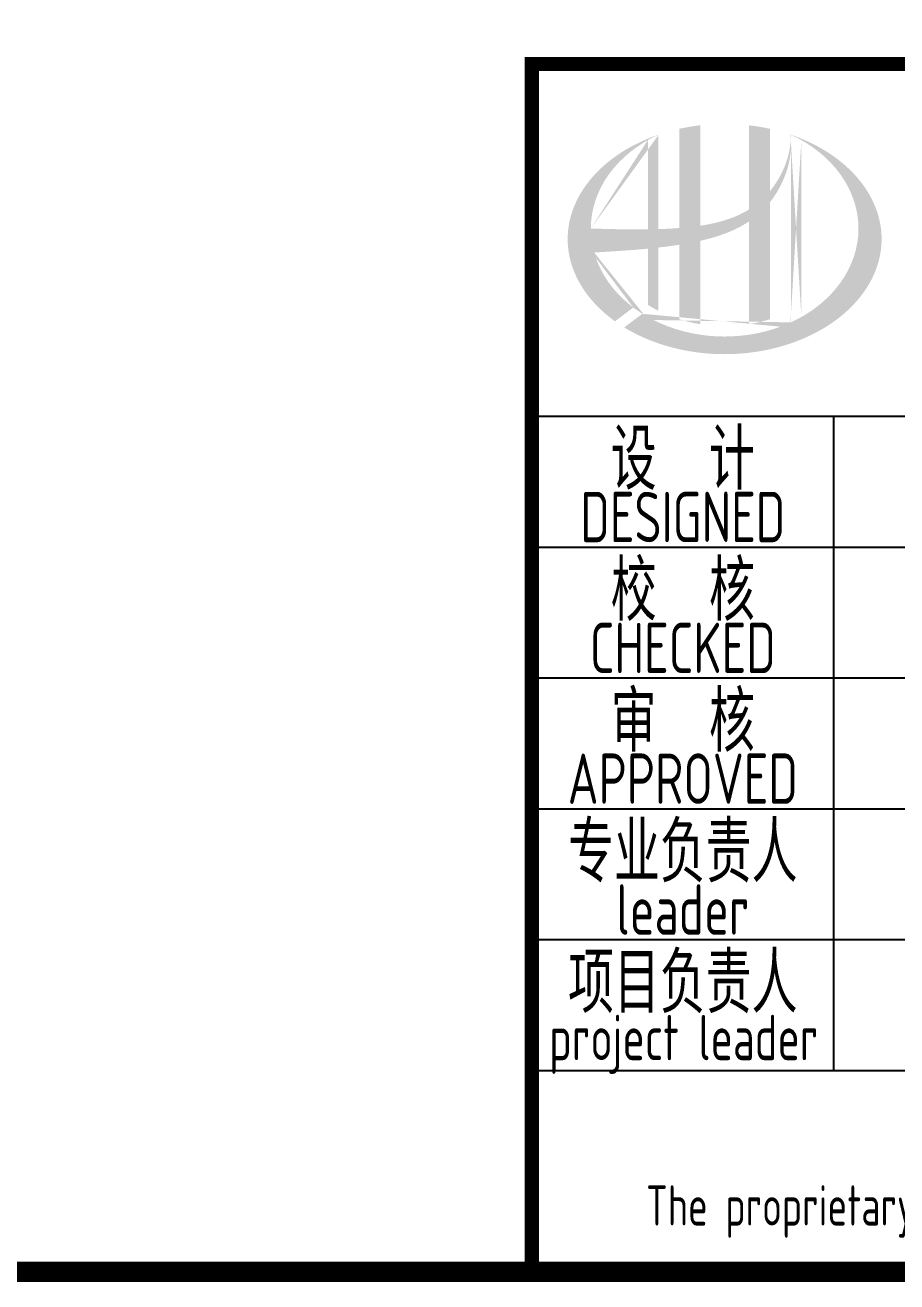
# Model space of a CAD drawing. Extents: x 4532298 to 10139194, y -639876 to -207028.
# Drawn here: x 5000119 to 5004451, y -349209 to -342966 of the extents above; entities that cross this region are included whole.
import ezdxf
from ezdxf.enums import TextEntityAlignment as Align

# ---------------------------------------------------------------- set-up
doc = ezdxf.new("R2010")
doc.units = 0
doc.header["$LTSCALE"] = 1000
doc.header["$MEASUREMENT"] = 0
doc.layers.get('0').update_dxf_attribs({"linetype": 'CONTINUOUS'})
doc.layers.add('PUB_TITLE', color=4, linetype='CONTINUOUS')
doc.styles.add('AHD', font='sceie.shx', dxfattribs={"width": 0.7, "bigfont": 'sceic.shx'})

msp = doc.modelspace()

# ---------------------------------------------------------------- hatches: boundary and pattern name
h = msp.add_hatch(color=256)
edge = h.paths.add_edge_path()
edge.add_spline(control_points=[(5003473.4, -344037.2), (5003479.5, -344035.8), (5003485.6, -344034.4), (5003534.7, -344022.5), (5003577.3, -344009.5), (5003652.3, -343978.4), (5003685.2, -343961.4), (5003716.1, -343940.8)], knot_values=[61.629012, 61.629012, 61.629012, 61.629012, 63.330431, 63.330431, 75.353634, 75.353634, 85.398649, 85.398649, 85.398649, 85.398649], degree=3, periodic=0)
edge.add_line((5003716.1, -343940.8), (5003716.1, -344451.1))
edge.add_spline(control_points=[(5003716.1, -344451.1), (5003733.3, -344448.3), (5003750.3, -344445), (5003785, -344436.9), (5003802.7, -344432.1), (5003820.1, -344426.6)], knot_values=[4.908456, 4.908456, 4.908456, 4.908456, 4.992821, 4.992821, 5.083034, 5.083034, 5.083034, 5.083034], degree=3, periodic=0)
edge.add_line((5003820.1, -344426.6), (5003820.1, -343845.2))
edge.add_spline(control_points=[(5003820.1, -343845.2), (5003828.8, -343834.3), (5003836.9, -343822.9), (5003863, -343783.3), (5003878.7, -343753.3), (5003908, -343680.5), (5003919.2, -343636.7), (5003923.8, -343591.4), (5003924, -343590.1), (5003924.1, -343588.9)], knot_values=[97.991744, 97.991744, 97.991744, 97.991744, 101.64219, 101.64219, 110.337975, 110.337975, 121.934322, 121.934322, 122.270691, 122.270691, 122.270691, 122.270691], degree=3, periodic=0)
edge.add_line((5003924.1, -343588.9), (5003924.1, -343518.4))
edge.add_spline(control_points=[(5003924.1, -343518.4), (5003924, -343526.1), (5003923.7, -343533.8), (5003923.1, -343541.5)], knot_values=[126.194075, 126.194075, 126.194075, 126.194075, 128.396762, 128.396762, 128.396762, 128.396762], degree=3, periodic=0)
edge.add_spline(control_points=[(5003923.1, -343541.5), (5003922.6, -343547.7), (5003922, -343553.9), (5003921.2, -343560.1)], knot_values=[124.417049, 124.417049, 124.417049, 124.417049, 126.194075, 126.194075, 126.194075, 126.194075], degree=3, periodic=0)
edge.add_spline(control_points=[(5003921.2, -343560.1), (5003920.1, -343569.2), (5003918.6, -343578.3), (5003916.8, -343587.4)], knot_values=[121.80529, 121.80529, 121.80529, 121.80529, 124.417049, 124.417049, 124.417049, 124.417049], degree=3, periodic=0)
edge.add_spline(control_points=[(5003916.8, -343587.4), (5003914.4, -343599.6), (5003911.5, -343611.7), (5003908, -343623.7)], knot_values=[118.31574, 118.31574, 118.31574, 118.31574, 121.80529, 121.80529, 121.80529, 121.80529], degree=3, periodic=0)
edge.add_spline(control_points=[(5003908, -343623.7), (5003904.5, -343635.8), (5003900.5, -343647.9), (5003895.9, -343659.7)], knot_values=[114.795988, 114.795988, 114.795988, 114.795988, 118.31574, 118.31574, 118.31574, 118.31574], degree=3, periodic=0)
edge.add_spline(control_points=[(5003895.9, -343659.7), (5003891.4, -343671.4), (5003886.5, -343682.9), (5003881, -343694.3)], knot_values=[111.329641, 111.329641, 111.329641, 111.329641, 114.795988, 114.795988, 114.795988, 114.795988], degree=3, periodic=0)
edge.add_spline(control_points=[(5003881, -343694.3), (5003875.5, -343705.8), (5003869.5, -343717.2), (5003863, -343728.3)], knot_values=[107.79529, 107.79529, 107.79529, 107.79529, 111.329641, 111.329641, 111.329641, 111.329641], degree=3, periodic=0)
edge.add_spline(control_points=[(5003863, -343728.3), (5003856.7, -343739.1), (5003850, -343749.6), (5003842.9, -343759.9)], knot_values=[104.343579, 104.343579, 104.343579, 104.343579, 107.79529, 107.79529, 107.79529, 107.79529], degree=3, periodic=0)
edge.add_spline(control_points=[(5003842.9, -343759.9), (5003835.7, -343770.3), (5003828.1, -343780.3), (5003820.1, -343790)], knot_values=[100.8507, 100.8507, 100.8507, 100.8507, 104.343579, 104.343579, 104.343579, 104.343579], degree=3, periodic=0)
edge.add_line((5003820.1, -343790), (5003820.1, -343480.8))
edge.add_spline(control_points=[(5003820.1, -343480.8), (5003786, -343473.2), (5003751.3, -343467.3), (5003716.1, -343463.2)], knot_values=[4.423999, 4.423999, 4.423999, 4.423999, 4.558741, 4.558741, 4.558741, 4.558741], degree=3, periodic=0)
edge.add_line((5003716.1, -343463.2), (5003716.1, -343881.4))
edge.add_spline(control_points=[(5003716.1, -343881.4), (5003644.1, -343925.9), (5003559.9, -343949.1), (5003473.4, -343962.2)], knot_values=[63.246215, 63.246215, 63.246215, 63.246215, 87.689124, 87.689124, 87.689124, 87.689124], degree=3, periodic=0)
edge.add_line((5003473.4, -343962.2), (5003473.4, -343463.2))
edge.add_spline(control_points=[(5003473.4, -343463.2), (5003438.3, -343467.3), (5003403.5, -343473.2), (5003369.4, -343480.8)], knot_values=[4.866038, 4.866038, 4.866038, 4.866038, 5.000777, 5.000777, 5.000777, 5.000777], degree=3, periodic=0)
edge.add_line((5003369.4, -343480.8), (5003369.4, -343973.6))
edge.add_spline(control_points=[(5003369.4, -343973.6), (5003367.7, -343973.7), (5003332.8, -343976.4), (5003298.2, -343978.1), (5003265.4, -343979.1)], knot_values=[43.657356, 43.657356, 43.657356, 43.657356, 44.134253, 53.497092, 53.497092, 53.497092, 53.497092], degree=3, periodic=0)
edge.add_line((5003265.4, -343979.1), (5003265.4, -343510))
edge.add_spline(control_points=[(5003265.4, -343510), (5003248.4, -343515.9), (5003231.6, -343522.2), (5003215.2, -343528.9)], knot_values=[5.14157, 5.14157, 5.14157, 5.14157, 5.212921, 5.212921, 5.212921, 5.212921], degree=3, periodic=0)
edge.add_spline(control_points=[(5003215.2, -343528.9), (5003208.3, -343531.7), (5003201.5, -343534.6), (5003169.3, -343548.8), (5003144.7, -343561.1), (5003121.2, -343574.3)], knot_values=[5.212921, 5.212921, 5.212921, 5.212921, 5.24296, 5.24296, 5.355623, 5.355623, 5.355623, 5.355623], degree=3, periodic=0)
edge.add_spline(control_points=[(5003121.2, -343574.3), (5003106.4, -343582.6), (5003091.9, -343591.4), (5003077.9, -343600.5)], knot_values=[5.355623, 5.355623, 5.355623, 5.355623, 5.426974, 5.426974, 5.426974, 5.426974], degree=3, periodic=0)
edge.add_spline(control_points=[(5003077.9, -343600.5), (5003070.5, -343605.3), (5003063.2, -343610.2), (5003049.7, -343619.7), (5003043.5, -343624.2), (5003037.4, -343628.8)], knot_values=[5.426974, 5.426974, 5.426974, 5.426974, 5.464765, 5.464765, 5.498325, 5.498325, 5.498325, 5.498325], degree=3, periodic=0)
edge.add_spline(control_points=[(5003037.4, -343628.8), (5003011.3, -343648.4), (5002987.2, -343669.3), (5002965.3, -343691.2)], knot_values=[5.498325, 5.498325, 5.498325, 5.498325, 5.641027, 5.641027, 5.641027, 5.641027], degree=3, periodic=0)
edge.add_spline(control_points=[(5002965.3, -343691.2), (5002958.3, -343698.2), (5002951.6, -343705.3), (5002931.1, -343727.9), (5002918.2, -343743.8), (5002906.5, -343760)], knot_values=[5.641027, 5.641027, 5.641027, 5.641027, 5.686569, 5.686569, 5.783729, 5.783729, 5.783729, 5.783729], degree=3, periodic=0)
edge.add_spline(control_points=[(5002906.5, -343760), (5002891.3, -343780.7), (5002878, -343802.1), (5002864.9, -343827.1), (5002863.3, -343830.3), (5002861.7, -343833.4)], knot_values=[5.783729, 5.783729, 5.783729, 5.783729, 5.908374, 5.908374, 5.92643, 5.92643, 5.92643, 5.92643], degree=3, periodic=0)
edge.add_spline(control_points=[(5002861.7, -343833.4), (5002849.2, -343858.6), (5002839.2, -343884.2), (5002831.7, -343910.2)], knot_values=[5.92643, 5.92643, 5.92643, 5.92643, 6.069132, 6.069132, 6.069132, 6.069132], degree=3, periodic=0)
edge.add_spline(control_points=[(5002831.7, -343910.2), (5002828.5, -343921.3), (5002825.7, -343932.4), (5002820.3, -343958.6), (5002818.1, -343973.6), (5002816.6, -343988.7)], knot_values=[6.069132, 6.069132, 6.069132, 6.069132, 6.130179, 6.130179, 6.211834, 6.211834, 6.211834, 6.211834], degree=3, periodic=0)
edge.add_spline(control_points=[(5002816.6, -343988.7), (5002815.4, -344001.8), (5002814.8, -344015), (5002814.8, -344028.2)], knot_values=[6.211834, 6.211834, 6.211834, 6.211834, 6.283185, 6.283185, 6.283185, 6.283185], degree=3, periodic=0)
edge.add_spline(control_points=[(5002814.8, -344028.2), (5002814.8, -344037.6), (5002815.1, -344046.9), (5002815.7, -344056.2)], knot_values=[6.283185, 6.283185, 6.283185, 6.283185, 6.333655, 6.333655, 6.333655, 6.333655], degree=3, periodic=0)
edge.add_spline(control_points=[(5002815.7, -344056.2), (5002817, -344074.9), (5002819.5, -344093.5), (5002823.2, -344112)], knot_values=[6.333655, 6.333655, 6.333655, 6.333655, 6.434594, 6.434594, 6.434594, 6.434594], degree=3, periodic=0)
edge.add_spline(control_points=[(5002823.2, -344112), (5002823.5, -344113.2), (5002823.7, -344114.4), (5002827.7, -344132.9), (5002832.4, -344150.1), (5002838.3, -344167.1)], knot_values=[6.434594, 6.434594, 6.434594, 6.434594, 6.441278, 6.441278, 6.535532, 6.535532, 6.535532, 6.535532], degree=3, periodic=0)
edge.add_spline(control_points=[(5002838.3, -344167.1), (5002844.6, -344185.4), (5002852.1, -344203.4), (5002860.8, -344221.2)], knot_values=[6.535532, 6.535532, 6.535532, 6.535532, 6.636471, 6.636471, 6.636471, 6.636471], degree=3, periodic=0)
edge.add_spline(control_points=[(5002860.8, -344221.2), (5002863, -344225.7), (5002865.3, -344230.1), (5002874.7, -344247.8), (5002882.3, -344260.8), (5002890.7, -344273.6)], knot_values=[6.636471, 6.636471, 6.636471, 6.636471, 6.661894, 6.661894, 6.73741, 6.73741, 6.73741, 6.73741], degree=3, periodic=0)
edge.add_spline(control_points=[(5002890.7, -344273.6), (5002901.9, -344290.8), (5002914.3, -344307.6), (5002927.8, -344324)], knot_values=[6.73741, 6.73741, 6.73741, 6.73741, 6.838349, 6.838349, 6.838349, 6.838349], degree=3, periodic=0)
edge.add_spline(control_points=[(5002927.8, -344324), (5002933.7, -344331.1), (5002939.9, -344338.2), (5002954.4, -344354.2), (5002962.9, -344363), (5002971.8, -344371.6)], knot_values=[6.838349, 6.838349, 6.838349, 6.838349, 6.88251, 6.88251, 6.939288, 6.939288, 6.939288, 6.939288], degree=3, periodic=0)
edge.add_spline(control_points=[(5002971.8, -344371.6), (5002987.6, -344387), (5003004.5, -344401.8), (5003022.3, -344416)], knot_values=[6.939288, 6.939288, 6.939288, 6.939288, 7.040227, 7.040227, 7.040227, 7.040227], degree=3, periodic=0)
edge.add_spline(control_points=[(5003022.3, -344416), (5003031.3, -344423.1), (5003040.5, -344430.1), (5003049.9, -344436.9)], knot_values=[7.040227, 7.040227, 7.040227, 7.040227, 7.090696, 7.090696, 7.090696, 7.090696], degree=3, periodic=0)
edge.add_line((5003049.9, -344436.9), (5003141.1, -344368.5))
edge.add_ellipse((5003594.8, -343976.2), major_axis=(665, 0), ratio=0.806676, start_angle=192.81901, end_angle=226.98533, ccw=False)
edge.add_spline(control_points=[(5002946.3, -344095.3), (5002970.4, -344093.8), (5002994.4, -344092.3), (5003083.1, -344086.8), (5003147.9, -344082.5), (5003213.4, -344076.2)], knot_values=[11.398263, 11.398263, 11.398263, 11.398263, 18.40729, 18.40729, 37.18094, 37.18094, 37.18094, 37.18094], degree=3, periodic=0)
edge.add_line((5003213.4, -344076.2), (5003213.4, -344355.2))
edge.add_spline(control_points=[(5003213.4, -344355.2), (5003217, -344357.5), (5003220.6, -344359.7), (5003237.5, -344369.9), (5003251.3, -344377.4), (5003265.4, -344384.6)], knot_values=[4.049945, 4.049945, 4.049945, 4.049945, 4.072021, 4.072021, 4.153257, 4.153257, 4.153257, 4.153257], degree=3, periodic=0)
edge.add_line((5003265.4, -344384.6), (5003265.4, -344070.7))
edge.add_spline(control_points=[(5003265.4, -344070.7), (5003297.6, -344067), (5003330, -344062.8), (5003364.9, -344057.4), (5003367.1, -344057.1), (5003369.4, -344056.7)], knot_values=[42.135009, 42.135009, 42.135009, 42.135009, 51.307228, 51.307228, 51.948574, 51.948574, 51.948574, 51.948574], degree=3, periodic=0)
edge.add_line((5003369.4, -344056.7), (5003369.4, -344426.7))
edge.add_spline(control_points=[(5003369.4, -344426.7), (5003403.1, -344437.2), (5003437.9, -344445.4), (5003473.4, -344451.1)], knot_values=[4.34174, 4.34174, 4.34174, 4.34174, 4.516316, 4.516316, 4.516316, 4.516316], degree=3, periodic=0)
edge.add_line((5003473.4, -344451.1), (5003473.4, -344037.2))
edge = h.paths.add_edge_path(flags=16)
edge.add_ellipse((5003594.8, -343976.2), major_axis=(665, 0), ratio=0.806676, start_angle=124.98746, end_angle=179.99898, ccw=False)
edge.add_line((5003213.4, -343536.7), (5003213.4, -343980.3))
edge.add_spline(control_points=[(5003213.4, -343980.3), (5003118.1, -343981.6), (5003024.1, -343978.6), (5002929.7, -343976.2)], knot_values=[11.27373, 11.27373, 11.27373, 11.27373, 38.687513, 38.687513, 38.687513, 38.687513], degree=3, periodic=0)
edge = h.paths.add_edge_path()
edge.add_spline(control_points=[(5003095.9, -344467.4), (5003127, -344486.4), (5003160.1, -344503.6), (5003244.7, -344540.9), (5003298, -344558.7), (5003408.8, -344585.3), (5003466.2, -344594), (5003582.3, -344601.8), (5003641, -344600.8), (5003756.6, -344589.4), (5003813.5, -344578.8), (5003922.5, -344548.8), (5003974.6, -344529.2), (5004071.5, -344482.4), (5004116.3, -344455), (5004196.3, -344394.1), (5004231.5, -344360.5), (5004290.8, -344289), (5004314.9, -344251.1), (5004351.3, -344173), (5004363.6, -344132.8), (5004376.1, -344051.6), (5004376.4, -344010.6), (5004364.9, -343929.1), (5004353.1, -343888.6), (5004317.5, -343809.9), (5004293.7, -343771.7), (5004234.9, -343699.5), (5004199.9, -343665.6), (5004120.1, -343603.9), (5004075.3, -343576.2), (5003994.1, -343536.5), (5003959.8, -343522.2), (5003924.1, -343510)], knot_values=[0.886421, 0.886421, 0.886421, 0.886421, 1.040557, 1.040557, 1.261172, 1.261172, 1.481788, 1.481788, 1.702404, 1.702404, 1.92302, 1.92302, 2.143636, 2.143636, 2.364252, 2.364252, 2.584868, 2.584868, 2.805484, 2.805484, 3.026099, 3.026099, 3.246715, 3.246715, 3.46852, 3.46852, 3.690325, 3.690325, 3.91213, 3.91213, 4.133935, 4.133935, 4.283209, 4.283209, 4.283209, 4.283209], degree=3, periodic=0)
edge.add_line((5003924.1, -343510), (5003924.1, -343510.1))
edge.add_spline(control_points=[(5003924.1, -343510.2), (5003924.1, -343512.9), (5003924.1, -343515.7), (5003924.1, -343518.4)], knot_values=[128.396762, 128.396762, 128.396762, 128.396762, 129.192193, 129.192193, 129.192193, 129.192193], degree=3, periodic=0)
edge.add_line((5003924.1, -343518.4), (5003924.1, -344442.3))
edge.add_ellipse((5003594.8, -343976.2), major_axis=(665, 0), ratio=0.806676, start_angle=232.10542, end_angle=299.68334, ccw=False)
edge.add_line((5003186.3, -344399.6), (5003095.9, -344467.4))
edge = h.paths.add_edge_path(flags=16)
edge.add_ellipse((5003594.8, -343976.2), major_axis=(665, 0), ratio=0.806676, start_angle=304.98746, end_angle=415.01211, ccw=False)
edge.add_line((5003976.1, -344415.7), (5003976.1, -343536.7))
h = msp.add_hatch(color=256)
edge = h.paths.add_edge_path()
edge.add_spline(control_points=[(5003473.4, -344037.2), (5003479.5, -344035.8), (5003485.6, -344034.4), (5003534.7, -344022.5), (5003577.3, -344009.5), (5003652.3, -343978.4), (5003685.2, -343961.4), (5003716.1, -343940.8)], knot_values=[61.629012, 61.629012, 61.629012, 61.629012, 63.330431, 63.330431, 75.353634, 75.353634, 85.398649, 85.398649, 85.398649, 85.398649], degree=3, periodic=0)
edge.add_line((5003716.1, -343940.8), (5003716.1, -344451.1))
edge.add_spline(control_points=[(5003716.1, -344451.1), (5003733.3, -344448.3), (5003750.3, -344445), (5003785, -344436.9), (5003802.7, -344432.1), (5003820.1, -344426.6)], knot_values=[4.908456, 4.908456, 4.908456, 4.908456, 4.992821, 4.992821, 5.083034, 5.083034, 5.083034, 5.083034], degree=3, periodic=0)
edge.add_line((5003820.1, -344426.6), (5003820.1, -343845.2))
edge.add_spline(control_points=[(5003820.1, -343845.2), (5003828.8, -343834.3), (5003836.9, -343822.9), (5003863, -343783.3), (5003878.7, -343753.3), (5003908, -343680.5), (5003919.2, -343636.7), (5003923.8, -343591.4), (5003924, -343590.1), (5003924.1, -343588.9)], knot_values=[97.991744, 97.991744, 97.991744, 97.991744, 101.64219, 101.64219, 110.337975, 110.337975, 121.934322, 121.934322, 122.270691, 122.270691, 122.270691, 122.270691], degree=3, periodic=0)
edge.add_line((5003924.1, -343588.9), (5003924.1, -343518.4))
edge.add_spline(control_points=[(5003924.1, -343518.4), (5003924, -343526.1), (5003923.7, -343533.8), (5003923.1, -343541.5)], knot_values=[126.194075, 126.194075, 126.194075, 126.194075, 128.396762, 128.396762, 128.396762, 128.396762], degree=3, periodic=0)
edge.add_spline(control_points=[(5003923.1, -343541.5), (5003922.6, -343547.7), (5003922, -343553.9), (5003921.2, -343560.1)], knot_values=[124.417049, 124.417049, 124.417049, 124.417049, 126.194075, 126.194075, 126.194075, 126.194075], degree=3, periodic=0)
edge.add_spline(control_points=[(5003921.2, -343560.1), (5003920.1, -343569.2), (5003918.6, -343578.3), (5003916.8, -343587.4)], knot_values=[121.80529, 121.80529, 121.80529, 121.80529, 124.417049, 124.417049, 124.417049, 124.417049], degree=3, periodic=0)
edge.add_spline(control_points=[(5003916.8, -343587.4), (5003914.4, -343599.6), (5003911.5, -343611.7), (5003908, -343623.7)], knot_values=[118.31574, 118.31574, 118.31574, 118.31574, 121.80529, 121.80529, 121.80529, 121.80529], degree=3, periodic=0)
edge.add_spline(control_points=[(5003908, -343623.7), (5003904.5, -343635.8), (5003900.5, -343647.9), (5003895.9, -343659.7)], knot_values=[114.795988, 114.795988, 114.795988, 114.795988, 118.31574, 118.31574, 118.31574, 118.31574], degree=3, periodic=0)
edge.add_spline(control_points=[(5003895.9, -343659.7), (5003891.4, -343671.4), (5003886.5, -343682.9), (5003881, -343694.3)], knot_values=[111.329641, 111.329641, 111.329641, 111.329641, 114.795988, 114.795988, 114.795988, 114.795988], degree=3, periodic=0)
edge.add_spline(control_points=[(5003881, -343694.3), (5003875.5, -343705.8), (5003869.5, -343717.2), (5003863, -343728.3)], knot_values=[107.79529, 107.79529, 107.79529, 107.79529, 111.329641, 111.329641, 111.329641, 111.329641], degree=3, periodic=0)
edge.add_spline(control_points=[(5003863, -343728.3), (5003856.7, -343739.1), (5003850, -343749.6), (5003842.9, -343759.9)], knot_values=[104.343579, 104.343579, 104.343579, 104.343579, 107.79529, 107.79529, 107.79529, 107.79529], degree=3, periodic=0)
edge.add_spline(control_points=[(5003842.9, -343759.9), (5003835.7, -343770.3), (5003828.1, -343780.3), (5003820.1, -343790)], knot_values=[100.8507, 100.8507, 100.8507, 100.8507, 104.343579, 104.343579, 104.343579, 104.343579], degree=3, periodic=0)
edge.add_line((5003820.1, -343790), (5003820.1, -343480.8))
edge.add_spline(control_points=[(5003820.1, -343480.8), (5003786, -343473.2), (5003751.3, -343467.3), (5003716.1, -343463.2)], knot_values=[4.423999, 4.423999, 4.423999, 4.423999, 4.558741, 4.558741, 4.558741, 4.558741], degree=3, periodic=0)
edge.add_line((5003716.1, -343463.2), (5003716.1, -343881.4))
edge.add_spline(control_points=[(5003716.1, -343881.4), (5003644.1, -343925.9), (5003559.9, -343949.1), (5003473.4, -343962.2)], knot_values=[63.246215, 63.246215, 63.246215, 63.246215, 87.689124, 87.689124, 87.689124, 87.689124], degree=3, periodic=0)
edge.add_line((5003473.4, -343962.2), (5003473.4, -343463.2))
edge.add_spline(control_points=[(5003473.4, -343463.2), (5003438.3, -343467.3), (5003403.5, -343473.2), (5003369.4, -343480.8)], knot_values=[4.866038, 4.866038, 4.866038, 4.866038, 5.000777, 5.000777, 5.000777, 5.000777], degree=3, periodic=0)
edge.add_line((5003369.4, -343480.8), (5003369.4, -343973.6))
edge.add_spline(control_points=[(5003369.4, -343973.6), (5003367.7, -343973.7), (5003332.8, -343976.4), (5003298.2, -343978.1), (5003265.4, -343979.1)], knot_values=[43.657356, 43.657356, 43.657356, 43.657356, 44.134253, 53.497092, 53.497092, 53.497092, 53.497092], degree=3, periodic=0)
edge.add_line((5003265.4, -343979.1), (5003265.4, -343510))
edge.add_spline(control_points=[(5003265.4, -343510), (5003248.4, -343515.9), (5003231.6, -343522.2), (5003215.2, -343528.9)], knot_values=[5.14157, 5.14157, 5.14157, 5.14157, 5.212921, 5.212921, 5.212921, 5.212921], degree=3, periodic=0)
edge.add_spline(control_points=[(5003215.2, -343528.9), (5003208.3, -343531.7), (5003201.5, -343534.6), (5003169.3, -343548.8), (5003144.7, -343561.1), (5003121.2, -343574.3)], knot_values=[5.212921, 5.212921, 5.212921, 5.212921, 5.24296, 5.24296, 5.355623, 5.355623, 5.355623, 5.355623], degree=3, periodic=0)
edge.add_spline(control_points=[(5003121.2, -343574.3), (5003106.4, -343582.6), (5003091.9, -343591.4), (5003077.9, -343600.5)], knot_values=[5.355623, 5.355623, 5.355623, 5.355623, 5.426974, 5.426974, 5.426974, 5.426974], degree=3, periodic=0)
edge.add_spline(control_points=[(5003077.9, -343600.5), (5003070.5, -343605.3), (5003063.2, -343610.2), (5003049.7, -343619.7), (5003043.5, -343624.2), (5003037.4, -343628.8)], knot_values=[5.426974, 5.426974, 5.426974, 5.426974, 5.464765, 5.464765, 5.498325, 5.498325, 5.498325, 5.498325], degree=3, periodic=0)
edge.add_spline(control_points=[(5003037.4, -343628.8), (5003011.3, -343648.4), (5002987.2, -343669.3), (5002965.3, -343691.2)], knot_values=[5.498325, 5.498325, 5.498325, 5.498325, 5.641027, 5.641027, 5.641027, 5.641027], degree=3, periodic=0)
edge.add_spline(control_points=[(5002965.3, -343691.2), (5002958.3, -343698.2), (5002951.6, -343705.3), (5002931.1, -343727.9), (5002918.2, -343743.8), (5002906.5, -343760)], knot_values=[5.641027, 5.641027, 5.641027, 5.641027, 5.686569, 5.686569, 5.783729, 5.783729, 5.783729, 5.783729], degree=3, periodic=0)
edge.add_spline(control_points=[(5002906.5, -343760), (5002891.3, -343780.7), (5002878, -343802.1), (5002864.9, -343827.1), (5002863.3, -343830.3), (5002861.7, -343833.4)], knot_values=[5.783729, 5.783729, 5.783729, 5.783729, 5.908374, 5.908374, 5.92643, 5.92643, 5.92643, 5.92643], degree=3, periodic=0)
edge.add_spline(control_points=[(5002861.7, -343833.4), (5002849.2, -343858.6), (5002839.2, -343884.2), (5002831.7, -343910.2)], knot_values=[5.92643, 5.92643, 5.92643, 5.92643, 6.069132, 6.069132, 6.069132, 6.069132], degree=3, periodic=0)
edge.add_spline(control_points=[(5002831.7, -343910.2), (5002828.5, -343921.3), (5002825.7, -343932.4), (5002820.3, -343958.6), (5002818.1, -343973.6), (5002816.6, -343988.7)], knot_values=[6.069132, 6.069132, 6.069132, 6.069132, 6.130179, 6.130179, 6.211834, 6.211834, 6.211834, 6.211834], degree=3, periodic=0)
edge.add_spline(control_points=[(5002816.6, -343988.7), (5002815.4, -344001.8), (5002814.8, -344015), (5002814.8, -344028.2)], knot_values=[6.211834, 6.211834, 6.211834, 6.211834, 6.283185, 6.283185, 6.283185, 6.283185], degree=3, periodic=0)
edge.add_spline(control_points=[(5002814.8, -344028.2), (5002814.8, -344037.6), (5002815.1, -344046.9), (5002815.7, -344056.2)], knot_values=[6.283185, 6.283185, 6.283185, 6.283185, 6.333655, 6.333655, 6.333655, 6.333655], degree=3, periodic=0)
edge.add_spline(control_points=[(5002815.7, -344056.2), (5002817, -344074.9), (5002819.5, -344093.5), (5002823.2, -344112)], knot_values=[6.333655, 6.333655, 6.333655, 6.333655, 6.434594, 6.434594, 6.434594, 6.434594], degree=3, periodic=0)
edge.add_spline(control_points=[(5002823.2, -344112), (5002823.5, -344113.2), (5002823.7, -344114.4), (5002827.7, -344132.9), (5002832.4, -344150.1), (5002838.3, -344167.1)], knot_values=[6.434594, 6.434594, 6.434594, 6.434594, 6.441278, 6.441278, 6.535532, 6.535532, 6.535532, 6.535532], degree=3, periodic=0)
edge.add_spline(control_points=[(5002838.3, -344167.1), (5002844.6, -344185.4), (5002852.1, -344203.4), (5002860.8, -344221.2)], knot_values=[6.535532, 6.535532, 6.535532, 6.535532, 6.636471, 6.636471, 6.636471, 6.636471], degree=3, periodic=0)
edge.add_spline(control_points=[(5002860.8, -344221.2), (5002863, -344225.7), (5002865.3, -344230.1), (5002874.7, -344247.8), (5002882.3, -344260.8), (5002890.7, -344273.6)], knot_values=[6.636471, 6.636471, 6.636471, 6.636471, 6.661894, 6.661894, 6.73741, 6.73741, 6.73741, 6.73741], degree=3, periodic=0)
edge.add_spline(control_points=[(5002890.7, -344273.6), (5002901.9, -344290.8), (5002914.3, -344307.6), (5002927.8, -344324)], knot_values=[6.73741, 6.73741, 6.73741, 6.73741, 6.838349, 6.838349, 6.838349, 6.838349], degree=3, periodic=0)
edge.add_spline(control_points=[(5002927.8, -344324), (5002933.7, -344331.1), (5002939.9, -344338.2), (5002954.4, -344354.2), (5002962.9, -344363), (5002971.8, -344371.6)], knot_values=[6.838349, 6.838349, 6.838349, 6.838349, 6.88251, 6.88251, 6.939288, 6.939288, 6.939288, 6.939288], degree=3, periodic=0)
edge.add_spline(control_points=[(5002971.8, -344371.6), (5002987.6, -344387), (5003004.5, -344401.8), (5003022.3, -344416)], knot_values=[6.939288, 6.939288, 6.939288, 6.939288, 7.040227, 7.040227, 7.040227, 7.040227], degree=3, periodic=0)
edge.add_spline(control_points=[(5003022.3, -344416), (5003031.3, -344423.1), (5003040.5, -344430.1), (5003049.9, -344436.9)], knot_values=[7.040227, 7.040227, 7.040227, 7.040227, 7.090696, 7.090696, 7.090696, 7.090696], degree=3, periodic=0)
edge.add_line((5003049.9, -344436.9), (5003141.1, -344368.5))
edge.add_ellipse((5003594.8, -343976.2), major_axis=(665, 0), ratio=0.806676, start_angle=192.81901, end_angle=226.98533, ccw=False)
edge.add_spline(control_points=[(5002946.3, -344095.3), (5002970.4, -344093.8), (5002994.4, -344092.3), (5003083.1, -344086.8), (5003147.9, -344082.5), (5003213.4, -344076.2)], knot_values=[11.398263, 11.398263, 11.398263, 11.398263, 18.40729, 18.40729, 37.18094, 37.18094, 37.18094, 37.18094], degree=3, periodic=0)
edge.add_line((5003213.4, -344076.2), (5003213.4, -344355.2))
edge.add_spline(control_points=[(5003213.4, -344355.2), (5003217, -344357.5), (5003220.6, -344359.7), (5003237.5, -344369.9), (5003251.3, -344377.4), (5003265.4, -344384.6)], knot_values=[4.049945, 4.049945, 4.049945, 4.049945, 4.072021, 4.072021, 4.153257, 4.153257, 4.153257, 4.153257], degree=3, periodic=0)
edge.add_line((5003265.4, -344384.6), (5003265.4, -344070.7))
edge.add_spline(control_points=[(5003265.4, -344070.7), (5003297.6, -344067), (5003330, -344062.8), (5003364.9, -344057.4), (5003367.1, -344057.1), (5003369.4, -344056.7)], knot_values=[42.135009, 42.135009, 42.135009, 42.135009, 51.307228, 51.307228, 51.948574, 51.948574, 51.948574, 51.948574], degree=3, periodic=0)
edge.add_line((5003369.4, -344056.7), (5003369.4, -344426.7))
edge.add_spline(control_points=[(5003369.4, -344426.7), (5003403.1, -344437.2), (5003437.9, -344445.4), (5003473.4, -344451.1)], knot_values=[4.34174, 4.34174, 4.34174, 4.34174, 4.516316, 4.516316, 4.516316, 4.516316], degree=3, periodic=0)
edge.add_line((5003473.4, -344451.1), (5003473.4, -344037.2))
edge = h.paths.add_edge_path(flags=16)
edge.add_ellipse((5003594.8, -343976.2), major_axis=(665, 0), ratio=0.806676, start_angle=124.98746, end_angle=179.99898, ccw=False)
edge.add_line((5003213.4, -343536.7), (5003213.4, -343980.3))
edge.add_spline(control_points=[(5003213.4, -343980.3), (5003118.1, -343981.6), (5003024.1, -343978.6), (5002929.7, -343976.2)], knot_values=[11.27373, 11.27373, 11.27373, 11.27373, 38.687513, 38.687513, 38.687513, 38.687513], degree=3, periodic=0)
edge = h.paths.add_edge_path()
edge.add_spline(control_points=[(5003095.9, -344467.4), (5003127, -344486.4), (5003160.1, -344503.6), (5003244.7, -344540.9), (5003298, -344558.7), (5003408.8, -344585.3), (5003466.2, -344594), (5003582.3, -344601.8), (5003641, -344600.8), (5003756.6, -344589.4), (5003813.5, -344578.8), (5003922.5, -344548.8), (5003974.6, -344529.2), (5004071.5, -344482.4), (5004116.3, -344455), (5004196.3, -344394.1), (5004231.5, -344360.5), (5004290.8, -344289), (5004314.9, -344251.1), (5004351.3, -344173), (5004363.6, -344132.8), (5004376.1, -344051.6), (5004376.4, -344010.6), (5004364.9, -343929.1), (5004353.1, -343888.6), (5004317.5, -343809.9), (5004293.7, -343771.7), (5004234.9, -343699.5), (5004199.9, -343665.6), (5004120.1, -343603.9), (5004075.3, -343576.2), (5003994.1, -343536.5), (5003959.8, -343522.2), (5003924.1, -343510)], knot_values=[0.886421, 0.886421, 0.886421, 0.886421, 1.040557, 1.040557, 1.261172, 1.261172, 1.481788, 1.481788, 1.702404, 1.702404, 1.92302, 1.92302, 2.143636, 2.143636, 2.364252, 2.364252, 2.584868, 2.584868, 2.805484, 2.805484, 3.026099, 3.026099, 3.246715, 3.246715, 3.46852, 3.46852, 3.690325, 3.690325, 3.91213, 3.91213, 4.133935, 4.133935, 4.283209, 4.283209, 4.283209, 4.283209], degree=3, periodic=0)
edge.add_line((5003924.1, -343510), (5003924.1, -343510.1))
edge.add_spline(control_points=[(5003924.1, -343510.2), (5003924.1, -343512.9), (5003924.1, -343515.7), (5003924.1, -343518.4)], knot_values=[128.396762, 128.396762, 128.396762, 128.396762, 129.192193, 129.192193, 129.192193, 129.192193], degree=3, periodic=0)
edge.add_line((5003924.1, -343518.4), (5003924.1, -344442.3))
edge.add_ellipse((5003594.8, -343976.2), major_axis=(665, 0), ratio=0.806676, start_angle=232.10542, end_angle=299.68334, ccw=False)
edge.add_line((5003186.3, -344399.6), (5003095.9, -344467.4))
edge = h.paths.add_edge_path(flags=16)
edge.add_ellipse((5003594.8, -343976.2), major_axis=(665, 0), ratio=0.806676, start_angle=304.98746, end_angle=415.01211, ccw=False)
edge.add_line((5003976.1, -344415.7), (5003976.1, -343536.7))

# ---------------------------------------------------------------- linework, layer by layer
for p, q in [((5002636.9, -344908.8), (5020636.9, -344908.8)), ((5004136.9, -348158.8), (5004136.9, -344908.8)), ((5002636.9, -345558.8), (5008136.9, -345558.8)), ((5002636.9, -346208.8), (5008136.9, -346208.8)), ((5002636.9, -346858.8), (5008136.9, -346858.8)), ((5002636.9, -347508.8), (5020636.9, -347508.8)), ((5002636.9, -348158.8), (5020636.9, -348158.8)), ((5002636.9, -349158.8), (5020636.9, -349158.8))]:
    msp.add_line(p, q)
msp.add_lwpolyline([(5020636.9, -343158.8, 70, 70, 0), (5002636.9, -343158.8, 70, 70, 0), (5002636.9, -349158.8, 0, 0, 0)], format="xyseb")
at = {"const_width": 70}
msp.add_lwpolyline([(5002636.9, -343158.8), (5002636.9, -349158.8)], dxfattribs=at)
at = {"layer": 'PUB_TITLE', "color": 4, "const_width": 100}
msp.add_lwpolyline([(4940036.9, -349158.8), (5020636.9, -349158.8), (5020636.9, -291758.8), (4940036.9, -291758.8)], close=True, dxfattribs=at)

# ---------------------------------------------------------------- texts
at = {"style": 'AHD', "width": 0.8}
for s, height, p in [('设  计', 300, (5003386.9, -345108.8)), ('设  计', 300, (5003386.9, -345108.8)), ('DESIGNED', 250, (5003386.9, -345408.8)), ('DESIGNED', 250, (5003386.9, -345408.8)), ('校  核', 300, (5003386.9, -345758.8)), ('校  核', 300, (5003386.9, -345758.8)), ('CHECKED', 250, (5003386.9, -346058.8)), ('CHECKED', 250, (5003386.9, -346058.8)), ('审  核', 300, (5003386.9, -346408.8)), ('审  核', 300, (5003386.9, -346408.8)), ('APPROVED', 250, (5003386.9, -346708.8)), ('APPROVED', 250, (5003386.9, -346708.8)), ('专业负责人', 300, (5003386.9, -347058.8)), ('leader', 250, (5003386.9, -347358.8)), ('项目负责人', 300, (5003386.9, -347708.8)), ('project leader', 225, (5003391, -348028.8)), ('The proprietary right of this document belongs to Anhui Huadong Chemical And Medical Engineering  Co.,Ltd.  and any replication or transfer to the 3rd. side is forbidden without its permission. ', 200, (5011636.9, -348858.8))]:
    msp.add_text(s, height=height, dxfattribs=at).set_placement(p, align=Align.MIDDLE)

doc.saveas('drawing.dxf')
